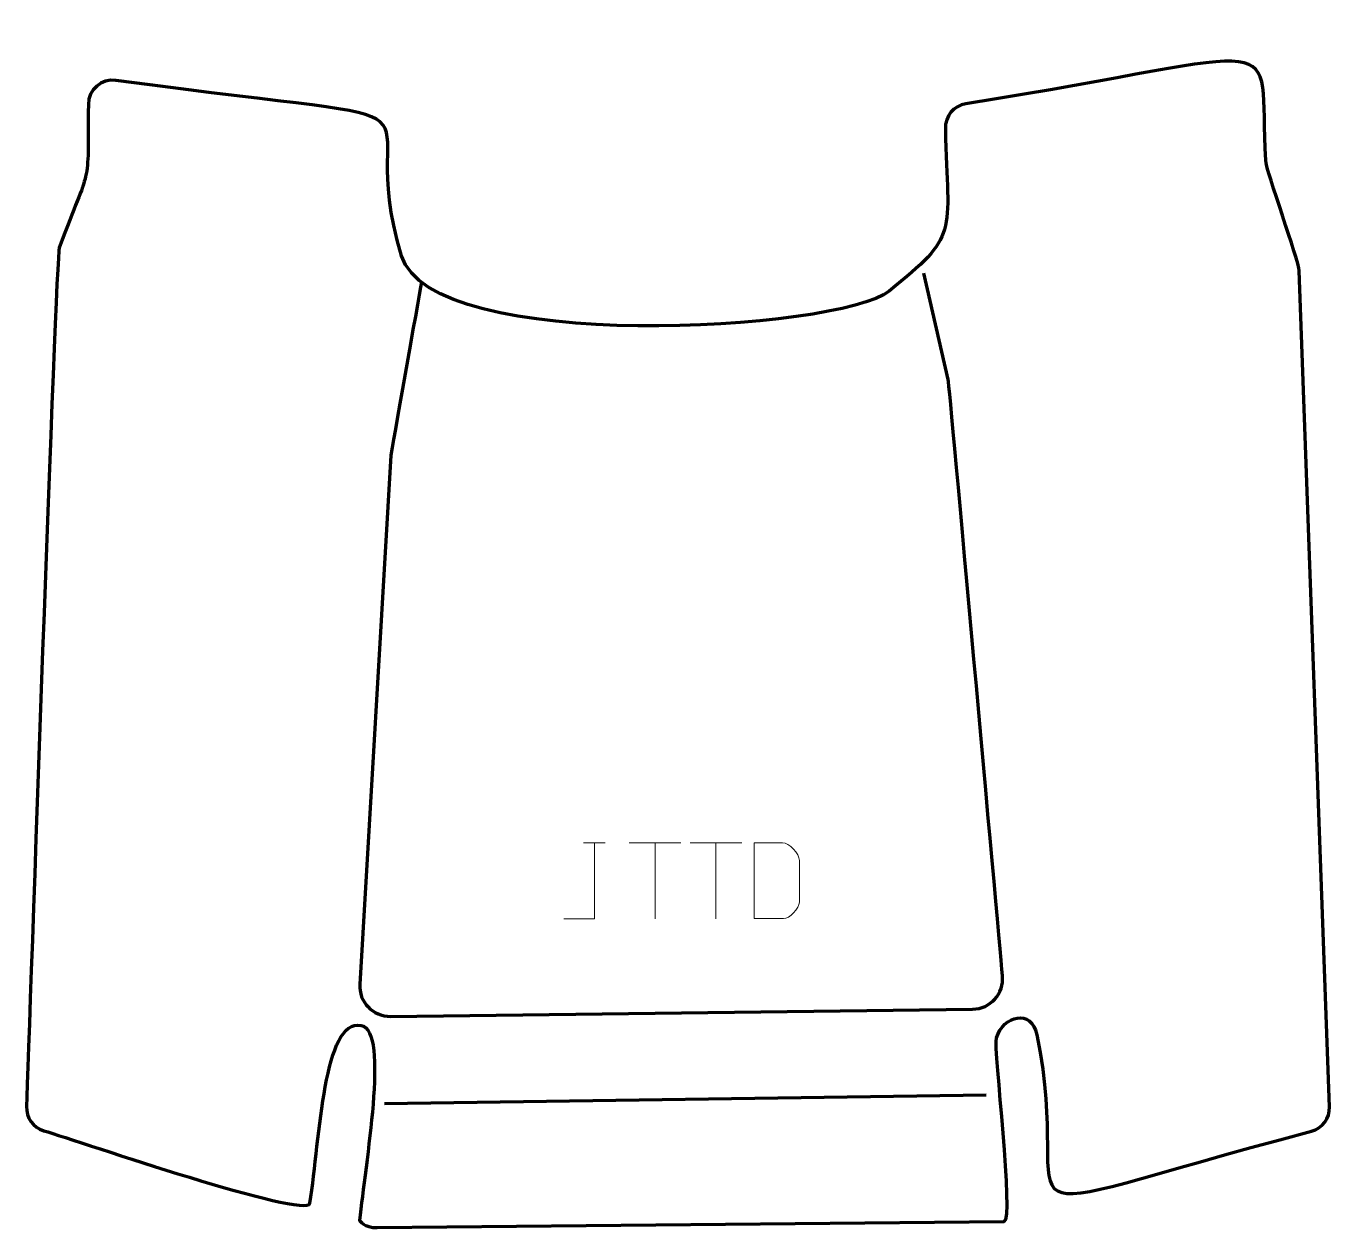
# Model space of a CAD drawing. Header units: millimetres. Extents: x -214 to 214, y -193 to 203.
import ezdxf

# ---------------------------------------------------------------- set-up
doc = ezdxf.new("R2010")
doc.units = ezdxf.units.MM
doc.header["$MEASUREMENT"] = 0
for name, color, linetype in [('layer 1', 7, 'Continuous'), ('layer 2', 7, 'Continuous'), ('layer 3', 7, 'Continuous')]:
    doc.layers.add(name, color=color, linetype=linetype)

msp = doc.modelspace()

# ---------------------------------------------------------------- linework, layer by layer
at = {"layer": 'layer 1', "color": 250, "lineweight": 9}
for points, knots in [([(-37.5401, -90.232), (-37.5401, -90.232), (-27.5181, -90.232), (-27.5181, -90.232), (-27.5181, -90.232), (-27.5181, -90.232), (-27.5181, -65.2784), (-27.5181, -65.2784)], [0, 0, 0, 0, 0.33333333, 0.33333333, 0.33333333, 0.33333333, 1, 1, 1, 1]), ([(25.0896, -90.2038), (27.4214, -90.2034), (32.3716, -90.2274), (34.7031, -90.2277), (34.7031, -90.2277), (36.6281, -90.3331), (39.9467, -86.7915), (39.9355, -84.7742), (39.9355, -84.7742), (39.9351, -79.0041), (39.9351, -76.8344), (39.9355, -71.0651), (39.9355, -71.0651), (39.9312, -68.927), (36.5567, -65.2669), (34.4043, -65.2804), (34.4043, -65.2804), (32.0786, -65.2804), (27.3543, -65.2804), (25.0282, -65.2804), (25.0282, -65.2804), (25.0286, -71.0273), (25.0899, -84.4565), (25.0896, -90.2038)], [0, 0, 0, 0, 0.14285714, 0.14285714, 0.14285714, 0.14285714, 0.28571429, 0.28571429, 0.28571429, 0.28571429, 0.42857143, 0.42857143, 0.42857143, 0.42857143, 0.57142857, 0.57142857, 0.57142857, 0.57142857, 0.71428571, 0.71428571, 0.71428571, 0.71428571, 1, 1, 1, 1])]:
    msp.add_open_spline(points, degree=3, knots=knots, dxfattribs=at)
for points in [[(-31.1022, -65.2784), (-31.1022, -65.2784), (-23.934, -65.2784), (-23.934, -65.2784)], [(-16.0117, -65.3019), (-16.0117, -65.3019), (0.9755, -65.3019), (0.9755, -65.3019)], [(-7.5179, -90.2319), (-7.5179, -90.2319), (-7.5179, -65.2784), (-7.5179, -65.2784)], [(3.9883, -65.3019), (3.9883, -65.3019), (20.9755, -65.3019), (20.9755, -65.3019)], [(12.4821, -90.2319), (12.4821, -90.2319), (12.4821, -65.2784), (12.4821, -65.2784)]]:
    msp.add_open_spline(points, degree=3, dxfattribs=at)
at = {"layer": 'layer 2', "color": 230, "lineweight": 200}
msp.add_open_spline([(-184.9062, 185.5752), (-60.9137, 168.6266), (-108.3396, 185.3101), (-90.9775, 127.8775), (-90.9775, 127.8775), (-81.0959, 95.19), (52.9962, 102.94), (69.4812, 116.2849), (69.4812, 116.2849), (92.3258, 134.778), (88.9764, 134.0573), (87.9571, 169.7359), (87.9571, 169.7359), (87.8417, 173.7759), (90.6999, 177.2261), (94.6909, 177.864), (94.6909, 177.864), (204.7986, 195.4661), (190.9154, 203.4543), (193.3572, 159.255), (193.3572, 159.255), (193.5442, 155.8706), (204.268, 126.2737), (204.3895, 122.9163), (204.3895, 122.9163), (204.3895, 122.9163), (214.3488, -152.1675), (214.3488, -152.1675), (214.3488, -152.1675), (214.4857, -155.9491), (212.0539, -159.2268), (208.395, -160.1922), (208.395, -160.1922), (92.9029, -190.6654), (131.285, -192.644), (118.0871, -128.4463), (118.0871, -128.4463), (116.2955, -119.7315), (107.0941, -122.0911), (104.7694, -129.4306), (104.7694, -129.4306), (103.751, -132.6459), (110.8164, -189.8309), (107.2852, -189.8655), (107.2852, -189.8655), (107.2852, -189.8655), (-98.9636, -191.8943), (-98.9636, -191.8943), (-98.9636, -191.8943), (-103.229, -191.936), (-104.7459, -189.5462), (-104.7432, -189.5172), (-104.7432, -189.5172), (-103.059, -171.3768), (-94.8466, -127.1515), (-104.2201, -125.34), (-104.2201, -125.34), (-116.6145, -122.9447), (-117.7358, -162.0326), (-121.0893, -183.8042), (-121.0893, -183.8042), (-121.941, -189.3333), (-196.7507, -163.6045), (-208.6723, -159.9948), (-208.6723, -159.9948), (-212.1989, -158.927), (-214.484, -155.726), (-214.3485, -152.0438), (-214.3485, -152.0438), (-213.3753, -125.6011), (-204.7393, 127.2788), (-203.5513, 130.5035), (-203.5513, 130.5035), (-193.017, 159.0983), (-194.1563, 148.8661), (-193.9895, 177.6952), (-193.9895, 177.6952), (-193.9614, 182.5515), (-189.7178, 186.2329), (-184.9062, 185.5752)], degree=3, knots=[0, 0, 0, 0, 0.04761905, 0.04761905, 0.04761905, 0.04761905, 0.0952381, 0.0952381, 0.0952381, 0.0952381, 0.14285714, 0.14285714, 0.14285714, 0.14285714, 0.19047619, 0.19047619, 0.19047619, 0.19047619, 0.23809524, 0.23809524, 0.23809524, 0.23809524, 0.28571429, 0.28571429, 0.28571429, 0.28571429, 0.33333333, 0.33333333, 0.33333333, 0.33333333, 0.38095238, 0.38095238, 0.38095238, 0.38095238, 0.42857143, 0.42857143, 0.42857143, 0.42857143, 0.47619048, 0.47619048, 0.47619048, 0.47619048, 0.52380952, 0.52380952, 0.52380952, 0.52380952, 0.57142857, 0.57142857, 0.57142857, 0.57142857, 0.61904762, 0.61904762, 0.61904762, 0.61904762, 0.66666667, 0.66666667, 0.66666667, 0.66666667, 0.71428571, 0.71428571, 0.71428571, 0.71428571, 0.76190476, 0.76190476, 0.76190476, 0.76190476, 0.80952381, 0.80952381, 0.80952381, 0.80952381, 0.85714286, 0.85714286, 0.85714286, 0.85714286, 0.9047619, 0.9047619, 0.9047619, 0.9047619, 1, 1, 1, 1], dxfattribs=at)
at = {"layer": 'layer 3', "color": 142, "lineweight": 200}
msp.add_open_spline([(-84.409, 119.1577), (-85.4859, 113.0715), (-94.3345, 63.7792), (-94.4324, 62.1214), (-94.4324, 62.1214), (-94.4324, 62.1214), (-104.7014, -111.7848), (-104.7014, -111.7848), (-104.7014, -111.7848), (-105.0454, -117.6112), (-100.4307, -122.4459), (-94.5946, -122.3735), (-94.5946, -122.3735), (-94.5946, -122.3735), (96.9328, -119.9954), (96.9328, -119.9954), (96.9328, -119.9954), (102.7883, -119.9227), (107.2963, -114.9259), (106.7679, -109.0939), (106.7679, -109.0939), (105.1289, -91.0025), (89.3321, 85.258), (88.8976, 87.166), (88.8976, 87.166), (88.8976, 87.166), (80.9322, 122.1445), (80.9322, 122.1445)], degree=3, knots=[0, 0, 0, 0, 0.125, 0.125, 0.125, 0.125, 0.25, 0.25, 0.25, 0.25, 0.375, 0.375, 0.375, 0.375, 0.5, 0.5, 0.5, 0.5, 0.625, 0.625, 0.625, 0.625, 0.75, 0.75, 0.75, 0.75, 1, 1, 1, 1], dxfattribs=at)
msp.add_open_spline([(-96.5657, -151.0455), (-96.5657, -151.0455), (101.3427, -148.2233), (101.3427, -148.2233)], degree=3, dxfattribs=at)

doc.saveas('drawing.dxf')
